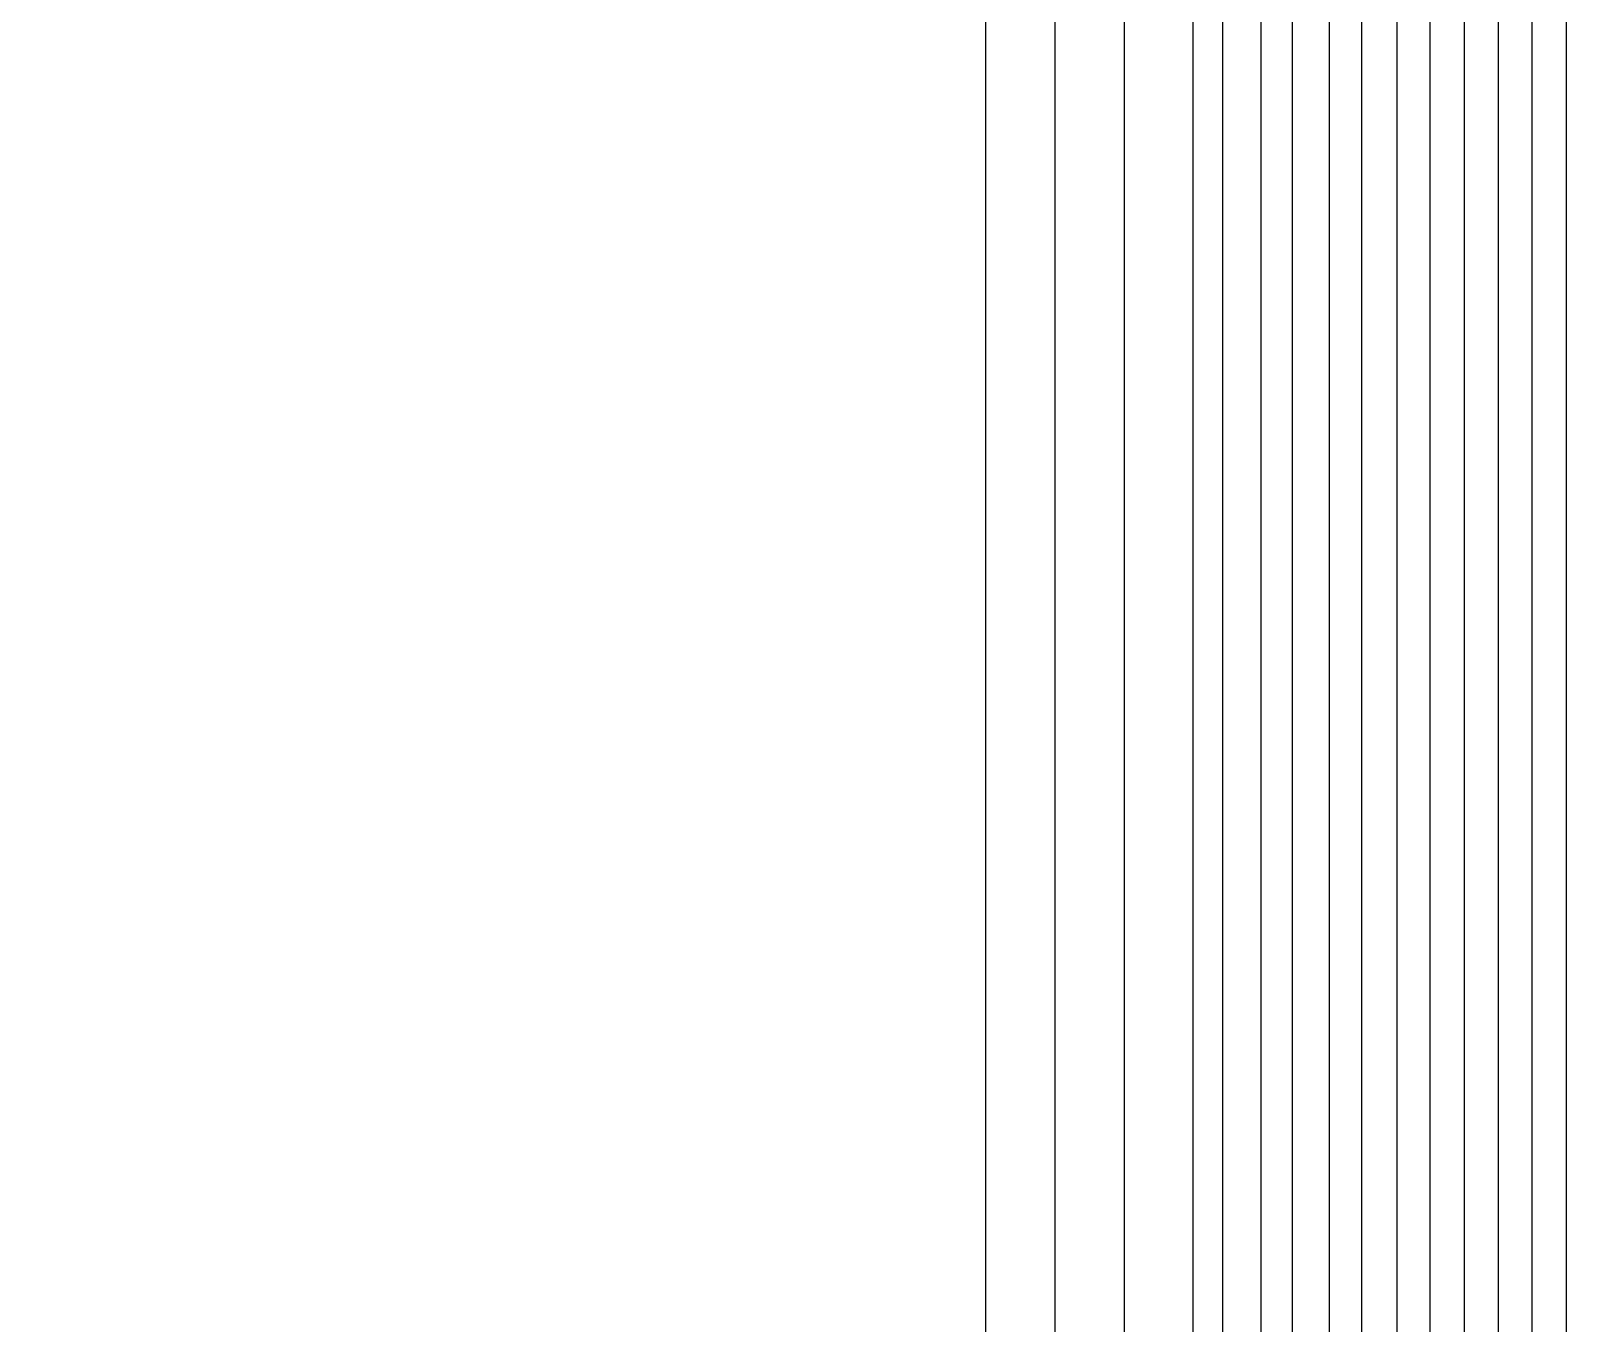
# Model space of a CAD drawing. Extents: x -183 to 1251, y -69 to 1317.
# Drawn here: x 935.2 to 1000, y 525.4 to 579.9 of the extents above; entities that cross this region are included whole.
import ezdxf

# ---------------------------------------------------------------- set-up
doc = ezdxf.new("R2010")
doc.units = 0
for name, color, linetype in [('1', 7, 'CONTINUOUS'), ('14', 7, 'CONTINUOUS'), ('84', 7, 'CONTINUOUS'), ('87', 7, 'CONTINUOUS')]:
    doc.layers.add(name, color=color, linetype=linetype)

# ---------------------------------------------------------------- blocks, each defined once
blk = doc.blocks.new('piece_Detail_s220-4_M')
at = {"layer": '1'}
blk.add_lwpolyline([(873.79, 601.85), (886.19, 606.62), (896.26, 610.5), (922.48, 620.59), (926.43, 612.52), (931.15, 605.55), (937.17, 599.61), (945.92, 594.13), (953.63, 591.37), (961.76, 590.12), (968.45, 589.95), (968.57, 589.95), (985.46, 589.61), (985.46, 458.17), (930.24, 475.38), (915.97, 479.83), (881.77, 490.49), (841.78, 502.95)], dxfattribs=at)
at = {"layer": '14'}
blk.add_lwpolyline([(815.35, 571.86), (918.97, 611.74), (922.35, 605.69), (927.89, 598.66), (934.61, 592.75), (942.08, 588.21), (950.18, 585.04), (956.57, 583.63), (963.13, 583.05), (975.46, 582.81), (975.46, 468.62), (824.18, 515.77), (822.31, 533.02), (821.71, 538.52), (821.02, 545.27), (818, 559.69), (816.15, 567.8)], close=True, dxfattribs=at)
at = {"layer": '84'}
blk.add_lwpolyline([(985.46, 589.61), (985.46, 458.17)], dxfattribs=at)
at = {"layer": '87'}
blk.add_lwpolyline([(934.61, 592.75), (935.27, 592.26), (937.25, 590.92), (939.28, 589.69), (941.37, 588.55), (942.08, 588.21), (943.51, 587.52), (945.7, 586.59), (947.93, 585.76), (950.18, 585.04), (950.2, 585.04), (952.5, 584.42), (954.84, 583.92), (956.57, 583.63), (957.2, 583.53), (959.58, 583.25), (961.99, 583.09), (963.13, 583.05), (963.2, 583.05), (975.46, 582.81), (975.46, 468.62)], dxfattribs=at)
blk = doc.blocks.new('piece_Detail_s240-12_M')
at = {"layer": '1'}
blk.add_lwpolyline([(873.19, 603.51), (886.03, 608.28), (896.46, 612.14), (923.59, 622.21), (927.62, 613.85), (932.44, 606.62), (938.62, 600.44), (947.6, 594.71), (955.55, 591.79), (963.92, 590.44), (970.83, 590.24), (970.95, 590.24), (988.39, 589.89), (988.39, 456.55), (931.04, 474.05), (916.22, 478.58), (880.69, 489.42), (839.15, 502.1)], dxfattribs=at)
at = {"layer": '14'}
blk.add_lwpolyline([(812.36, 573.49), (920.02, 613.42), (923.46, 607.1), (929.14, 599.76), (936.06, 593.55), (943.78, 588.78), (952.17, 585.46), (958.79, 583.97), (965.6, 583.35), (978.39, 583.09), (978.39, 466.92), (820.68, 515.06), (819.01, 533.01), (818.43, 538.73), (817.71, 545.74), (814.86, 560.79), (813.12, 569.26)], close=True, dxfattribs=at)
at = {"layer": '84'}
blk.add_lwpolyline([(988.39, 589.89), (988.39, 456.55)], dxfattribs=at)
at = {"layer": '87'}
blk.add_lwpolyline([(935.08, 594.28), (936.06, 593.55), (937.05, 592.81), (939.09, 591.44), (941.18, 590.17), (943.33, 589), (943.78, 588.78), (945.53, 587.93), (947.78, 586.98), (950.08, 586.12), (952.17, 585.46), (952.41, 585.38), (954.78, 584.75), (957.18, 584.24), (958.79, 583.97), (959.61, 583.83), (962.06, 583.55), (964.53, 583.38), (965.6, 583.35), (965.78, 583.34), (978.39, 583.09), (978.39, 466.92)], dxfattribs=at)
blk = doc.blocks.new('piece_Detail_s260-20_M')
at = {"layer": '1'}
blk.add_lwpolyline([(872.6, 605.15), (885.87, 609.91), (896.65, 613.77), (924.7, 623.83), (928.81, 615.19), (933.73, 607.69), (940.05, 601.27), (949.27, 595.29), (957.44, 592.22), (966.07, 590.75), (973.19, 590.53), (973.32, 590.53), (991.31, 590.17), (991.31, 454.93), (931.77, 472.71), (916.39, 477.31), (879.51, 488.33), (836.39, 501.21)], dxfattribs=at)
at = {"layer": '14'}
blk.add_lwpolyline([(809.4, 575.06), (921.07, 615.09), (924.56, 608.51), (930.38, 600.84), (937.49, 594.35), (945.46, 589.35), (954.14, 585.87), (960.99, 584.3), (968.05, 583.64), (981.31, 583.37), (981.31, 465.22), (817.16, 514.26), (815.67, 532.92), (815.12, 538.87), (814.41, 546.15), (811.75, 561.83), (810.14, 570.67)], close=True, dxfattribs=at)
at = {"layer": '84'}
blk.add_lwpolyline([(991.31, 590.17), (991.31, 454.93)], dxfattribs=at)
at = {"layer": '87'}
blk.add_lwpolyline([(934.84, 596.49), (936.8, 594.87), (937.49, 594.35), (938.82, 593.36), (940.92, 591.95), (943.07, 590.64), (945.28, 589.44), (945.46, 589.35), (947.54, 588.35), (949.86, 587.36), (952.21, 586.49), (954.14, 585.87), (954.61, 585.73), (957.04, 585.08), (959.51, 584.55), (960.99, 584.3), (962.01, 584.13), (964.53, 583.84), (967.07, 583.66), (968.05, 583.64), (968.35, 583.63), (981.31, 583.37), (981.31, 465.22)], dxfattribs=at)
blk = doc.blocks.new('piece_Detail_s280-28_M')
at = {"layer": '1'}
blk.add_lwpolyline([(872.11, 606.8), (885.84, 611.57), (896.98, 615.43), (925.98, 625.5), (929.97, 616.48), (934.98, 608.72), (941.45, 602.06), (950.92, 595.83), (959.31, 592.61), (968.2, 591.03), (975.54, 590.79), (975.67, 590.79), (994.2, 590.42), (994.2, 453.26), (932.55, 471.32), (916.62, 475.99), (878.44, 487.18), (833.79, 500.26)], dxfattribs=at)
at = {"layer": '14'}
blk.add_lwpolyline([(806.43, 576.61), (922.1, 616.74), (925.65, 609.89), (931.59, 601.9), (938.9, 595.12), (947.12, 589.89), (956.09, 586.26), (963.18, 584.6), (970.48, 583.89), (984.2, 583.62), (984.2, 463.49), (813.61, 513.47), (812.33, 532.83), (811.82, 539), (811.09, 546.55), (808.64, 562.85), (807.14, 572.04)], close=True, dxfattribs=at)
at = {"layer": '84'}
blk.add_lwpolyline([(994.2, 590.42), (994.2, 453.26)], dxfattribs=at)
at = {"layer": '87'}
blk.add_lwpolyline([(934.54, 598.84), (936.47, 597.09), (938.48, 595.43), (938.9, 595.12), (940.57, 593.88), (942.72, 592.43), (944.93, 591.08), (947.12, 589.89), (947.2, 589.85), (949.53, 588.73), (951.9, 587.71), (954.32, 586.82), (956.09, 586.26), (956.78, 586.04), (959.28, 585.37), (961.82, 584.82), (963.18, 584.6), (964.38, 584.4), (966.97, 584.1), (969.58, 583.92), (970.48, 583.89), (970.89, 583.88), (984.2, 583.62), (984.2, 463.49)], dxfattribs=at)
blk = doc.blocks.new('piece_Detail_s300-36_M')
at = {"layer": '1'}
blk.add_lwpolyline([(871.5, 608.42), (885.65, 613.19), (897.13, 617.06), (927.03, 627.13), (931.1, 617.83), (936.21, 609.8), (942.83, 602.89), (952.53, 596.41), (961.16, 593.03), (970.3, 591.34), (977.86, 591.08), (977.99, 591.08), (997.08, 590.69), (997.08, 451.63), (933.29, 469.97), (916.8, 474.71), (877.29, 486.07), (831.08, 499.35)], dxfattribs=at)
at = {"layer": '14'}
blk.add_lwpolyline([(803.5, 578.13), (923.12, 618.43), (926.72, 611.31), (932.79, 602.99), (940.3, 595.92), (948.76, 590.48), (958.02, 586.67), (965.34, 584.93), (972.89, 584.18), (987.08, 583.89), (987.08, 461.78), (810.04, 512.69), (808.99, 532.74), (808.51, 539.12), (807.76, 546.94), (805.54, 563.86), (804.16, 573.4)], close=True, dxfattribs=at)
at = {"layer": '84'}
blk.add_lwpolyline([(997.08, 590.69), (997.08, 451.63)], dxfattribs=at)
at = {"layer": '87'}
blk.add_lwpolyline([(987.08, 583.89), (987.08, 461.78)], dxfattribs=at)
blk = doc.blocks.new('piece_Detail_s320-44_M')
at = {"layer": '1'}
blk.add_lwpolyline([(870.89, 610.05), (885.47, 614.82), (897.3, 618.69), (928.09, 628.77), (932.23, 619.18), (937.44, 610.89), (944.2, 603.73), (954.14, 596.99), (963, 593.46), (972.39, 591.66), (980.17, 591.37), (980.31, 591.37), (999.95, 590.97), (999.95, 449.99), (934, 468.6), (916.96, 473.41), (876.11, 484.95), (828.35, 498.43)], dxfattribs=at)
at = {"layer": '14'}
blk.add_lwpolyline([(800.57, 579.66), (924.13, 620.11), (927.78, 612.72), (933.98, 604.08), (941.68, 596.73), (950.4, 591.06), (959.94, 587.08), (967.5, 585.26), (975.29, 584.47), (989.95, 584.17), (989.95, 460.08), (806.46, 511.89), (805.67, 532.64), (805.19, 539.24), (804.45, 547.33), (802.45, 564.86), (801.2, 574.75)], close=True, dxfattribs=at)
at = {"layer": '84'}
blk.add_lwpolyline([(999.95, 590.97), (999.95, 449.99)], dxfattribs=at)
at = {"layer": '87'}
blk.add_lwpolyline([(989.95, 584.17), (989.95, 460.08)], dxfattribs=at)
blk = doc.blocks.new('piece_Detail_s340-52_M')
at = {"layer": '14'}
blk.add_lwpolyline([(797.65, 581.15), (925.14, 621.79), (928.83, 614.14), (935.15, 605.16), (943.06, 597.54), (952.02, 591.64), (961.85, 587.49), (969.64, 585.59), (977.68, 584.76), (992.81, 584.45), (992.81, 458.38), (802.85, 511.06), (802.32, 532.51), (801.87, 539.34), (801.14, 547.7), (799.38, 565.84), (798.25, 576.08)], close=True, dxfattribs=at)
at = {"layer": '87'}
blk.add_lwpolyline([(992.81, 584.45), (992.81, 458.38)], dxfattribs=at)
blk = doc.blocks.new('piece_Detail_s360-60_M')
at = {"layer": '14'}
blk.add_lwpolyline([(794.75, 582.62), (926.14, 623.48), (929.87, 615.55), (936.33, 606.26), (944.43, 598.35), (953.63, 592.22), (963.74, 587.9), (971.77, 585.91), (980.06, 585.04), (995.65, 584.72), (995.65, 456.67), (799.23, 510.22), (798.97, 532.36), (798.55, 539.41), (797.81, 548.04), (796.33, 566.8), (795.31, 577.37)], close=True, dxfattribs=at)
at = {"layer": '87'}
blk.add_lwpolyline([(995.65, 584.72), (995.65, 456.67)], dxfattribs=at)
blk = doc.blocks.new('piece_Detail_s380-68_M')
at = {"layer": '14'}
blk.add_lwpolyline([(791.87, 584.06), (927.15, 625.14), (930.93, 616.94), (937.51, 607.33), (945.8, 599.12), (955.25, 592.77), (965.64, 588.28), (973.9, 586.21), (982.44, 585.29), (998.5, 584.96), (998.5, 454.93), (795.61, 509.39), (795.62, 532.21), (795.24, 539.48), (794.5, 548.38), (793.31, 567.74), (792.41, 578.65)], close=True, dxfattribs=at)
at = {"layer": '87'}
blk.add_lwpolyline([(998.5, 584.96), (998.5, 454.93)], dxfattribs=at)

msp = doc.modelspace()

# ---------------------------------------------------------------- block references
at = {"layer": '1'}
for name in ['piece_Detail_s380-68_M', 'piece_Detail_s360-60_M', 'piece_Detail_s340-52_M', 'piece_Detail_s320-44_M', 'piece_Detail_s300-36_M', 'piece_Detail_s280-28_M', 'piece_Detail_s260-20_M', 'piece_Detail_s240-12_M', 'piece_Detail_s220-4_M']:
    msp.add_blockref(name, (0, 0), dxfattribs=at)

doc.saveas('drawing.dxf')
